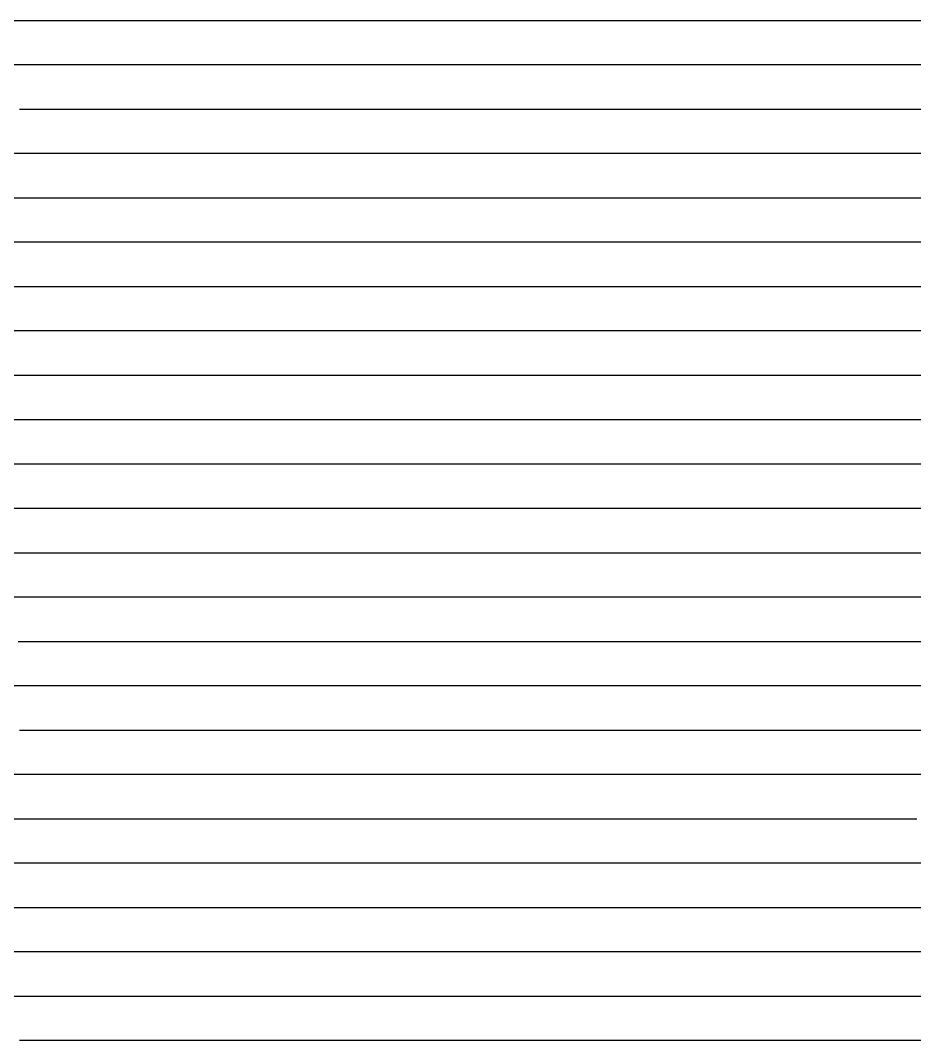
# Model space of a CAD drawing. Extents: x 20 to 170, y 60 to 234.
# Drawn here: x 132.5 to 151.25, y 125.14 to 146.54 of the extents above; entities that cross this region are included whole.
import ezdxf

# ---------------------------------------------------------------- set-up
doc = ezdxf.new("R2010")
doc.units = 0
doc.header["$LTSCALE"] = 0.000394
doc.layers.add('SPLINE', color=7, linetype='CONTINUOUS')

msp = doc.modelspace()

# ---------------------------------------------------------------- linework, layer by layer
at = {"layer": 'SPLINE', "color": 2}
for points in [[(131.605392, 146.538559, -20.407822), (132.543701, 146.538559, -21.00902), (132.564987, 146.538559, -20.94636), (133.177124, 146.538559, -18.911087), (133.274048, 146.538559, -18.419449), (133.349716, 146.538559, -18.071909), (133.498611, 146.538559, -17.533331), (133.798706, 146.538559, -16.615873), (134.098877, 146.538559, -15.748516), (134.399063, 146.538559, -15.313257), (134.74646, 146.538559, -15.056559), (135.096298, 146.538559, -14.956318), (135.793518, 146.538559, -14.971998), (136.665588, 146.538559, -15.075318), (136.8405, 146.538559, -15.119158), (137.495209, 146.538559, -15.354017), (137.887543, 146.538559, -15.397838), (138.237305, 146.538559, -15.635837), (138.584793, 146.538559, -16.158735), (138.93454, 146.538559, -16.712933), (139.118896, 146.538559, -17.035513), (139.393036, 146.538559, -17.567791), (139.46637, 146.538559, -17.718111), (140.239197, 146.538559, -19.581165), (140.3172, 146.538559, -19.781544), (140.853699, 146.538559, -20.677101), (140.952972, 146.538559, -20.786701), (141.376038, 146.538559, -21.093559), (141.7211, 146.538559, -21.3284), (142.129974, 146.538559, -21.463039), (142.401749, 146.538559, -21.585157), (143.12262, 146.538559, -21.619577), (143.470093, 146.538559, -21.682238), (143.644943, 146.538559, -21.769897), (144.167267, 146.538559, -22.192656), (144.713226, 146.538559, -22.646656), (145.259216, 146.538559, -23.357414), (145.280502, 146.538559, -23.366854), (145.564087, 146.538559, -23.204014), (145.913879, 146.538559, -23.019274), (146.261383, 146.538559, -22.931614), (146.960876, 146.538559, -22.959774), (147.308319, 146.538559, -23.119493), (148.355347, 146.538559, -23.795792), (148.530289, 146.538559, -23.989952), (148.70517, 146.538559, -24.28429), (149.052597, 146.538559, -24.954369), (149.752167, 146.538559, -26.197464), (150.208282, 146.538559, -26.967722), (150.231949, 146.538559, -26.995922), (150.68808, 146.538559, -26.776762), (151.146545, 146.538559, -26.685963), (151.843811, 146.538559, -26.795563)], [(151.843811, 145.607391, -26.335264), (151.146545, 145.607391, -26.263245), (150.645538, 145.607391, -26.369684), (150.144531, 145.607391, -26.604523), (150.12085, 145.607391, -26.595142), (149.752167, 145.607391, -25.975164), (149.052597, 145.607391, -24.710148), (148.70517, 145.607391, -24.09643), (148.530289, 145.607391, -23.817732), (148.355347, 145.607391, -23.632992), (148.093033, 145.607391, -23.454512), (147.376846, 145.607391, -22.793816), (147.237442, 145.607391, -22.696775), (146.960876, 145.607391, -22.584036), (146.261383, 145.607391, -22.562136), (145.826385, 145.607391, -22.649796), (145.564087, 145.607391, -22.634136), (144.975555, 145.607391, -22.828274), (144.167267, 145.607391, -22.070498), (143.819824, 145.607391, -21.757378), (143.644943, 145.607391, -21.607098), (143.470093, 145.607391, -21.51314), (143.295105, 145.607391, -21.456779), (142.451416, 145.607391, -21.1875), (142.129974, 145.607391, -21.11858), (141.484741, 145.607391, -21.13114), (141.463455, 145.607391, -21.121759), (140.676453, 145.607391, -20.567501), (140.199005, 145.607391, -20.063343), (139.981598, 145.607391, -19.499725), (139.319855, 145.607391, -17.793211), (138.584793, 145.607391, -16.384155), (138.237305, 145.607391, -15.757916), (138.062408, 145.607391, -15.582577), (137.887543, 145.607391, -15.454217), (137.53772, 145.607391, -15.278837), (137.190353, 145.607391, -15.147318), (135.793518, 145.607391, -14.912498), (135.443756, 145.607391, -14.899999), (134.921417, 145.607391, -14.915638), (134.399063, 145.607391, -14.978258), (134.049271, 145.607391, -15.040898), (133.699463, 145.607391, -15.206838), (133.536377, 145.607391, -15.360277), (133.373291, 145.607391, -15.570036), (133.210205, 145.607391, -15.858115), (133.044769, 145.607391, -16.340355), (132.51535, 145.607391, -19.117765), (132.21756, 145.607391, -20.714642)], [(132.479889, 144.676163, -15.989655), (132.652512, 144.676163, -15.757916), (133.002243, 144.676163, -15.454217), (133.699463, 144.676163, -14.950058), (134.049271, 144.676163, -14.821719), (134.224182, 144.676163, -14.796679), (135.096298, 144.676163, -14.724599), (135.793518, 144.676163, -14.743419), (136.490738, 144.676163, -14.890598), (136.8405, 144.676163, -15.025218), (137.015472, 144.676163, -15.119158), (137.190353, 144.676163, -15.250677), (137.53772, 144.676163, -15.651476), (138.258575, 144.676163, -16.882053), (138.584793, 144.676163, -17.486351), (139.182678, 144.676163, -18.482107), (139.298584, 144.676163, -18.710648), (139.435577, 144.676163, -19.030067), (140.02417, 144.676163, -20.323301), (140.04541, 144.676163, -20.342041), (140.338486, 144.676163, -20.439121), (140.629196, 144.676163, -20.554981), (140.919861, 144.676163, -20.739721), (141.210571, 144.676163, -20.965179), (141.231827, 144.676163, -20.965179), (141.376038, 144.676163, -20.911942), (142.075592, 144.676163, -20.852442), (142.423035, 144.676163, -20.911942), (143.295105, 144.676163, -21.196859), (143.470093, 144.676163, -21.26264), (143.819824, 144.676163, -21.52566), (144.304352, 144.676163, -22.136238), (144.647095, 144.676163, -22.439976), (145.117432, 144.676163, -22.120598), (145.564087, 144.676163, -22.042297), (146.261383, 144.676163, -22.148798), (146.960876, 144.676163, -22.320995), (147.133438, 144.676163, -22.374256), (147.308319, 144.676163, -22.458755), (147.483185, 144.676163, -22.599676), (148.005554, 144.676163, -23.191494), (148.180435, 144.676163, -23.373074), (148.355347, 144.676163, -23.535912), (148.530289, 144.676163, -23.720692), (148.70517, 144.676163, -24.005592), (149.206238, 144.676163, -24.888628), (149.402374, 144.676163, -25.270628), (149.752167, 144.676163, -25.903166), (149.924744, 144.676163, -26.191204), (150.536835, 144.676163, -25.962645), (151.146545, 144.676163, -25.818626), (152.193665, 144.676163, -25.890606)], [(151.843811, 143.747345, -25.436586), (151.146545, 143.747345, -25.405266), (150.515549, 143.747345, -25.574387), (149.882187, 143.747345, -26.031525), (149.860901, 143.747345, -26.022144), (149.532364, 143.747345, -25.624466), (149.272324, 143.747345, -25.089048), (148.70517, 143.747345, -23.977392), (148.530289, 143.747345, -23.683092), (148.355347, 143.747345, -23.476452), (147.658051, 143.747345, -22.640396), (147.308319, 143.747345, -22.305336), (147.024704, 143.747345, -22.205135), (146.261383, 143.747345, -21.835678), (145.564087, 143.747345, -21.694757), (145.018127, 143.747345, -21.816837), (144.883392, 143.747345, -21.888918), (144.474518, 143.747345, -22.155058), (143.819824, 143.747345, -21.28772), (143.470093, 143.747345, -21.0278), (143.295105, 143.747345, -20.965179), (142.380463, 143.747345, -20.702162), (142.075592, 143.747345, -20.639542), (141.376038, 143.747345, -20.689602), (140.941132, 143.747345, -20.777302), (140.700104, 143.747345, -20.730362), (140.421173, 143.747345, -20.576921), (140.156509, 143.747345, -20.448542), (139.894104, 143.747345, -20.342041), (139.872849, 143.747345, -20.323301), (139.388336, 143.747345, -19.715803), (139.227646, 143.747345, -19.487246), (138.442932, 143.747345, -18.018669), (138.279861, 143.747345, -17.740011), (137.53772, 143.747345, -16.681633), (137.190353, 143.747345, -16.127455), (136.490738, 143.747345, -15.169238), (136.143234, 143.747345, -14.856139), (135.793518, 143.747345, -14.724599), (134.399063, 143.747345, -14.730879), (134.049271, 143.747345, -14.759059), (133.352036, 143.747345, -14.840459), (133.002243, 143.747345, -14.928118), (132.827393, 143.747345, -15.012678), (132.652512, 143.747345, -15.156758), (132.305008, 143.747345, -15.629557)], [(132.305008, 142.816132, -15.106618), (132.827393, 142.816132, -14.893698), (133.002243, 142.816132, -14.846739), (133.352036, 142.816132, -14.799759), (133.699463, 142.816132, -14.774739), (134.399063, 142.816132, -14.752799), (135.096298, 142.816132, -14.812299), (135.968384, 142.816132, -15.197457), (136.143234, 142.816132, -15.303877), (136.318176, 142.816132, -15.463617), (136.403259, 142.816132, -15.570036), (136.490738, 142.816132, -15.704737), (137.190353, 142.816132, -16.972853), (138.237305, 142.816132, -18.638647), (138.584793, 142.816132, -19.227325), (139.085846, 142.816132, -19.975683), (139.688492, 142.816132, -20.313864), (140.199005, 142.816132, -20.514261), (140.510971, 142.816132, -20.389042), (140.799377, 142.816132, -20.326422), (141.376038, 142.816132, -20.254383), (141.725769, 142.816132, -20.223083), (142.075592, 142.816132, -20.241863), (142.423035, 142.816132, -20.307644), (143.382599, 142.816132, -20.733461), (143.470093, 142.816132, -20.767881), (143.819824, 142.816132, -21.0341), (144.363464, 142.816132, -21.722958), (144.387054, 142.816132, -21.726078), (144.975555, 142.816132, -21.422319), (145.564087, 142.816132, -21.33466), (146.261383, 142.816132, -21.456779), (146.436249, 142.816132, -21.572638), (147.090912, 142.816132, -22.104918), (147.374557, 142.816132, -22.249016), (147.658051, 142.816132, -22.546455), (148.355347, 142.816132, -23.441992), (148.70517, 142.816132, -23.961792), (149.468506, 142.816132, -25.549286), (149.752167, 142.816132, -25.755966), (149.773438, 142.816132, -25.755966), (150.461243, 142.816132, -25.229908), (150.631348, 142.816132, -25.135948), (150.803909, 142.816132, -25.079628), (151.146545, 142.816132, -25.032648), (152.543411, 142.816132, -25.070229)], [(151.843811, 141.884872, -24.56613), (151.146545, 141.884872, -24.647511), (150.799225, 141.884872, -24.713268), (150.449341, 141.884872, -24.888628), (149.773438, 141.884872, -25.270628), (149.426025, 141.884872, -25.355146), (149.381104, 141.884872, -25.348927), (149.359848, 141.884872, -25.326986), (148.856354, 141.884872, -24.29055), (148.605881, 141.884872, -23.786432), (148.005554, 141.884872, -22.984854), (147.658051, 141.884872, -22.458755), (146.611115, 141.884872, -21.44738), (146.261383, 141.884872, -21.18438), (145.564087, 141.884872, -21.0779), (145.018127, 141.884872, -21.09672), (144.866852, 141.884872, -21.07164), (144.517059, 141.884872, -21.07164), (144.124756, 141.884872, -21.181219), (143.786804, 141.884872, -20.849321), (143.448807, 141.884872, -20.630161), (143.299896, 141.884872, -20.564362), (142.597916, 141.884872, -20.113483), (142.423035, 141.884872, -20.041464), (142.075592, 141.884872, -19.978844), (141.376038, 141.884872, -19.922443), (140.678833, 141.884872, -19.903704), (140.32901, 141.884872, -20.003883), (139.622345, 141.884872, -20.320124), (139.49942, 141.884872, -20.326422), (138.93454, 141.884872, -20.179243), (138.913239, 141.884872, -20.160463), (138.237305, 141.884872, -19.280565), (137.53772, 141.884872, -18.313049), (137.190353, 141.884872, -17.808891), (136.601807, 141.884872, -16.997913), (136.40802, 141.884872, -16.644093), (136.259125, 141.884872, -16.402975), (135.618622, 141.884872, -15.523056), (135.443756, 141.884872, -15.347757), (135.096298, 141.884872, -15.131679), (134.921417, 141.884872, -15.065918), (134.399063, 141.884872, -14.934399), (133.699463, 141.884872, -14.821719), (133.002243, 141.884872, -14.859279), (132.50116, 141.884872, -15.056559), (132.305008, 141.884872, -15.065918)], [(132.305008, 140.953674, -15.056559), (133.002243, 140.953674, -15.059658), (133.264587, 140.953674, -15.065918), (133.699463, 140.953674, -15.059658), (133.874329, 140.953674, -15.081598), (134.049271, 140.953674, -15.119158), (134.399063, 140.953674, -15.263177), (134.74646, 140.953674, -15.560657), (135.096298, 140.953674, -15.917615), (135.793518, 140.953674, -16.806873), (137.407776, 140.953674, -18.958067), (137.996246, 140.953674, -19.581165), (138.291687, 140.953674, -19.825403), (138.802216, 140.953674, -20.179243), (138.93454, 140.953674, -20.207443), (139.468658, 140.953674, -19.856724), (139.723938, 140.953674, -19.765903), (140.32901, 140.953674, -19.590546), (140.678833, 140.953674, -19.521666), (141.028595, 140.953674, -19.512285), (141.376038, 140.953674, -19.556086), (142.423035, 140.953674, -19.809763), (142.772888, 140.953674, -19.994503), (143.328278, 140.953674, -20.426601), (143.907349, 140.953674, -20.811762), (144.167267, 140.953674, -20.667742), (144.517059, 140.953674, -20.573801), (144.866852, 140.953674, -20.573801), (145.214264, 140.953674, -20.673962), (145.389145, 140.953674, -20.749102), (146.043854, 140.953674, -20.98708), (146.261383, 140.953674, -21.03722), (146.611115, 140.953674, -21.278299), (146.960876, 140.953674, -21.619577), (147.658051, 140.953674, -22.346056), (148.355347, 140.953674, -23.470192), (148.759506, 140.953674, -24.13085), (149.161301, 140.953674, -24.913649), (149.184952, 140.953674, -24.919949), (149.794678, 140.953674, -24.794668), (150.449341, 140.953674, -24.36569), (150.624252, 140.953674, -24.265471), (150.799225, 140.953674, -24.20915), (151.146545, 140.953674, -24.15591), (151.843811, 140.953674, -24.12775)], [(151.843811, 140.024841, -23.673712), (151.146545, 140.024841, -23.767632), (150.799225, 140.024841, -23.823992), (150.449341, 140.024841, -23.977392), (149.860901, 140.024841, -24.29055), (148.965164, 140.024841, -24.44087), (148.594131, 140.024841, -23.902292), (148.355347, 140.024841, -23.454512), (148.180435, 140.024841, -23.144514), (147.658051, 140.024841, -22.270876), (146.960876, 140.024841, -21.522539), (146.611115, 140.024841, -21.121759), (146.261383, 140.024841, -20.868101), (146.240097, 140.024841, -20.861841), (145.564087, 140.024841, -20.370241), (145.214264, 140.024841, -20.157284), (144.866852, 140.024841, -20.088444), (144.167267, 140.024841, -20.157284), (143.874161, 140.024841, -20.304483), (143.578766, 140.024841, -20.482962), (143.557495, 140.024841, -20.473581), (143.361328, 140.024841, -20.323301), (142.772888, 140.024841, -19.772163), (142.423035, 140.024841, -19.584286), (141.376038, 140.024841, -19.252405), (139.981598, 140.024841, -19.246145), (139.631744, 140.024841, -19.286825), (139.282013, 140.024841, -19.446526), (138.584793, 140.024841, -19.900583), (138.126251, 140.024841, -20.160463), (137.948975, 140.024841, -20.119743), (137.190353, 140.024841, -19.390165), (135.793518, 140.024841, -17.736851), (135.096298, 140.024841, -16.875772), (134.399063, 140.024841, -16.092955), (134.224182, 140.024841, -15.923895), (133.699463, 140.024841, -15.535596), (133.352036, 140.024841, -15.325797), (133.002243, 140.024841, -15.235017), (131.605392, 140.024841, -15.090979)], [(132.305008, 139.093628, -15.375957), (132.652512, 139.093628, -15.551256), (133.002243, 139.093628, -15.764196), (133.63562, 139.093628, -16.205715), (134.28801, 139.093628, -16.791233), (134.420319, 139.093628, -16.929033), (135.793518, 139.093628, -18.623007), (136.476562, 139.093628, -19.424625), (137.081558, 139.093628, -19.966324), (137.473923, 139.093628, -20.075903), (137.611008, 139.093628, -20.010183), (138.445328, 139.093628, -19.537325), (139.456879, 139.093628, -19.042587), (139.631744, 139.093628, -18.986227), (139.981598, 139.093628, -18.958067), (140.678833, 139.093628, -18.995647), (141.203445, 139.093628, -19.036327), (141.376038, 139.093628, -19.061407), (142.772888, 139.093628, -19.656305), (143.295105, 139.093628, -20.107224), (143.318787, 139.093628, -20.107224), (144.167267, 139.093628, -19.859863), (144.866852, 139.093628, -19.831663), (145.214264, 139.093628, -19.891184), (145.389145, 139.093628, -19.966324), (145.564087, 139.093628, -20.079063), (146.436249, 139.093628, -20.717821), (146.611115, 139.093628, -20.883741), (146.786011, 139.093628, -21.121759), (147.178329, 139.093628, -21.682238), (147.59198, 139.093628, -22.158157), (148.267883, 139.093628, -23.385633), (148.55867, 139.093628, -23.974272), (148.674408, 139.093628, -24.08699), (149.213318, 139.093628, -23.939852), (149.83963, 139.093628, -23.911652), (150.536835, 139.093628, -23.517132), (150.624252, 139.093628, -23.473312), (150.799225, 139.093628, -23.413794), (151.67131, 139.093628, -23.263514)], [(152.193665, 138.162445, -22.850214), (151.146545, 138.162445, -22.947254), (150.799225, 138.162445, -23.013014), (150.449341, 138.162445, -23.185194), (149.83963, 138.162445, -23.535912), (149.097488, 138.162445, -23.601692), (148.769012, 138.162445, -23.695652), (148.688568, 138.162445, -23.736332), (148.442764, 138.162445, -23.874092), (148.421555, 138.162445, -23.870972), (147.658051, 138.162445, -22.314735), (147.308319, 138.162445, -21.694757), (147.112152, 138.162445, -21.39728), (146.611115, 138.162445, -20.692781), (146.261383, 138.162445, -20.407822), (145.564087, 138.162445, -19.938124), (145.230865, 138.162445, -19.784723), (144.566681, 138.162445, -19.650085), (144.233398, 138.162445, -19.596846), (144.167267, 138.162445, -19.581165), (143.569382, 138.162445, -19.534225), (143.269135, 138.162445, -19.606205), (143.117935, 138.162445, -19.659466), (142.969055, 138.162445, -19.734564), (142.947754, 138.162445, -19.731483), (142.772888, 138.162445, -19.646925), (142.075592, 138.162445, -19.277426), (141.376038, 138.162445, -19.020687), (141.203445, 138.162445, -19.008167), (140.503967, 138.162445, -18.842167), (140.32901, 138.162445, -18.817127), (139.981598, 138.162445, -18.807747), (139.806671, 138.162445, -18.810867), (139.631744, 138.162445, -18.829687), (138.93454, 138.162445, -18.945547), (138.584793, 138.162445, -19.017548), (137.190353, 138.162445, -19.941263), (136.894897, 138.162445, -20.050863), (136.797974, 138.162445, -20.053984), (136.192902, 138.162445, -19.756523), (136.081863, 138.162445, -19.671946), (135.509888, 138.162445, -19.280565), (134.399063, 138.162445, -17.95295), (133.699463, 138.162445, -17.063633), (133.002243, 138.162445, -16.459335), (132.305008, 138.162445, -15.955235)], [(132.368851, 137.233582, -16.763073), (132.652512, 137.233582, -16.994793), (133.002243, 137.233582, -17.364271), (134.399063, 137.233582, -19.026947), (134.571594, 137.233582, -19.227325), (135.793518, 137.233582, -19.991364), (135.902206, 137.233582, -20.050863), (136.065292, 137.233582, -20.050863), (136.67511, 137.233582, -19.925604), (137.362823, 137.233582, -19.484085), (137.53772, 137.233582, -19.355705), (137.887543, 137.233582, -19.177225), (138.409912, 137.233582, -18.961187), (138.584793, 137.233582, -18.911087), (138.93454, 137.233582, -18.882927), (139.218155, 137.233582, -18.879747), (139.981598, 137.233582, -18.801487), (140.678833, 137.233582, -18.861008), (141.376038, 137.233582, -19.030067), (142.248138, 137.233582, -19.465305), (142.27179, 137.233582, -19.468426), (142.444305, 137.233582, -19.455925), (142.772888, 137.233582, -19.336966), (143.470093, 137.233582, -19.117765), (144.167267, 137.233582, -19.136545), (145.150497, 137.233582, -19.734564), (145.564087, 137.233582, -19.900583), (146.086411, 137.233582, -20.241863), (146.261383, 137.233582, -20.373362), (146.611115, 137.233582, -20.673962), (146.960876, 137.233582, -21.24074), (148.225357, 137.233582, -23.611092), (148.246643, 137.233582, -23.632992), (148.70517, 137.233582, -23.313614), (149.052597, 137.233582, -23.204014), (149.794678, 137.233582, -23.197754), (150.470642, 137.233582, -22.649796), (150.808594, 137.233582, -22.483856), (150.97879, 137.233582, -22.446276), (151.67131, 137.233582, -22.330376)], [(152.543411, 136.302399, -21.979677), (151.146545, 136.302399, -21.935858), (150.799225, 136.302399, -21.995358), (150.449341, 136.302399, -22.173838), (149.686035, 136.302399, -22.847054), (149.664749, 136.302399, -22.853313), (149.01001, 136.302399, -22.912794), (148.846985, 136.302399, -22.950354), (148.681503, 136.302399, -23.016134), (148.518387, 136.302399, -23.116354), (148.071762, 136.302399, -23.448252), (148.050476, 136.302399, -23.451372), (147.573013, 136.302399, -22.602816), (146.786011, 136.302399, -21.121759), (146.611115, 136.302399, -20.858702), (146.481033, 136.302399, -20.699041), (146.261383, 136.302399, -20.457941), (146.022583, 136.302399, -20.238724), (145.564087, 136.302399, -19.866123), (145.237946, 136.302399, -19.637526), (144.69194, 136.302399, -19.152185), (144.517059, 136.302399, -19.014387), (144.342194, 136.302399, -18.926727), (144.167267, 136.302399, -18.876667), (143.602417, 136.302399, -18.845327), (143.318787, 136.302399, -18.879747), (143.035187, 136.302399, -18.936108), (142.772888, 136.302399, -18.926727), (142.30246, 136.302399, -19.048887), (142.054398, 136.302399, -19.221106), (141.813309, 136.302399, -19.355705), (141.595871, 136.302399, -19.305645), (141.376038, 136.302399, -19.246145), (140.678833, 136.302399, -18.992527), (139.981598, 136.302399, -18.873487), (139.282013, 136.302399, -18.842167), (138.237305, 136.302399, -18.842167), (137.887543, 136.302399, -18.851627), (137.53772, 136.302399, -18.945547), (137.190353, 136.302399, -19.145926), (136.53566, 136.302399, -19.552965), (135.793518, 136.302399, -19.884903), (135.150635, 136.302399, -20.094664), (135.03006, 136.302399, -20.094664), (134.399063, 136.302399, -19.740864), (133.645111, 136.302399, -19.261786), (133.373291, 136.302399, -18.964327), (133.002243, 136.302399, -18.594828), (132.305008, 136.302399, -17.793211)], [(131.605392, 135.37117, -18.297369), (132.697296, 135.37117, -19.371386), (134.202911, 135.37117, -20.241863), (134.224182, 135.37117, -20.245024), (134.963989, 135.37117, -19.944384), (135.531097, 135.37117, -19.668865), (135.793518, 135.37117, -19.465305), (136.490738, 135.37117, -18.936108), (136.8405, 135.37117, -18.798388), (137.190353, 135.37117, -18.760807), (137.887543, 135.37117, -18.701267), (138.237305, 135.37117, -18.691887), (138.584793, 135.37117, -18.707527), (139.282013, 135.37117, -18.782707), (139.631744, 135.37117, -18.873487), (139.981598, 135.37117, -18.986227), (141.137329, 135.37117, -19.340065), (141.158615, 135.37117, -19.340065), (141.376038, 135.37117, -19.152185), (141.90065, 135.37117, -18.682487), (142.075592, 135.37117, -18.538467), (142.423035, 135.37117, -18.378769), (142.772888, 135.37117, -18.341169), (143.470093, 135.37117, -18.463327), (144.190842, 135.37117, -18.814007), (144.533661, 135.37117, -18.907948), (144.876312, 135.37117, -19.199165), (145.564087, 135.37117, -19.825403), (146.261383, 135.37117, -20.645802), (146.611115, 135.37117, -21.14992), (146.960876, 135.37117, -21.794958), (147.509216, 135.37117, -22.894033), (147.962982, 135.37117, -23.200874), (147.984268, 135.37117, -23.197754), (148.518387, 135.37117, -22.868954), (149.227509, 135.37117, -22.483856), (149.752167, 135.37117, -22.186357), (150.449341, 135.37117, -21.675938), (150.799225, 135.37117, -21.503759), (151.146545, 135.37117, -21.441099), (152.193665, 135.37117, -21.641518)], [(151.496399, 134.442291, -20.98708), (151.146545, 134.442291, -20.96204), (150.799225, 134.442291, -21.01528), (150.449341, 134.442291, -21.181219), (149.752167, 134.442291, -21.607098), (148.70517, 134.442291, -22.173838), (148.530289, 134.442291, -22.292816), (147.937042, 134.442291, -22.746836), (147.265808, 134.442291, -22.749996), (146.960876, 134.442291, -22.176958), (146.261383, 134.442291, -20.94636), (145.564087, 134.442291, -19.856724), (145.521515, 134.442291, -19.800364), (145.214264, 134.442291, -19.446526), (144.69194, 134.442291, -18.948668), (144.517059, 134.442291, -18.817127), (144.167267, 134.442291, -18.632427), (143.644943, 134.442291, -18.29423), (143.470093, 134.442291, -18.190889), (142.772888, 134.442291, -18.087589), (142.423035, 134.442291, -18.112629), (142.075592, 134.442291, -18.244129), (141.376038, 134.442291, -18.588587), (141.146729, 134.442291, -18.723207), (141.061646, 134.442291, -18.795227), (140.461411, 134.442291, -19.355705), (140.440125, 134.442291, -19.368265), (139.981598, 134.442291, -19.243006), (139.282013, 134.442291, -18.976868), (138.759644, 134.442291, -18.741987), (138.584793, 134.442291, -18.691887), (137.190353, 134.442291, -18.576067), (135.793518, 134.442291, -18.792088), (135.443756, 134.442291, -18.992527), (134.571594, 134.442291, -19.769043), (133.352036, 134.442291, -20.389042), (133.32843, 134.442291, -20.389042), (133.002243, 134.442291, -20.204264), (131.737793, 134.442291, -19.518545)], [(132.456268, 133.511124, -20.523682), (132.839172, 133.511124, -20.332682), (133.699463, 133.511124, -19.753384), (134.399063, 133.511124, -19.130245), (134.74646, 133.511124, -18.879747), (134.921417, 133.511124, -18.807747), (135.793518, 133.511124, -18.488367), (136.490738, 133.511124, -18.428909), (136.8405, 133.511124, -18.491528), (137.036774, 133.511124, -18.572927), (137.190353, 133.511124, -18.576067), (137.887543, 133.511124, -18.654327), (139.688492, 133.511124, -19.383905), (139.761795, 133.511124, -19.402685), (139.7854, 133.511124, -19.399586), (139.981598, 133.511124, -19.246145), (140.156509, 133.511124, -19.102125), (141.028595, 133.511124, -18.28797), (141.376038, 133.511124, -18.071909), (142.772888, 133.511124, -17.934109), (143.12262, 133.511124, -17.943489), (143.470093, 133.511124, -18.018669), (143.819824, 133.511124, -18.259769), (144.124756, 133.511124, -18.547867), (144.788849, 133.511124, -19.045727), (145.434097, 133.511124, -19.878643), (145.564087, 133.511124, -20.063343), (145.661026, 133.511124, -20.210524), (146.611115, 133.511124, -21.885757), (146.741119, 133.511124, -22.129997), (146.904129, 133.511124, -22.389915), (146.932495, 133.511124, -22.399296), (146.960876, 133.511124, -22.389915), (147.428894, 133.511124, -22.308475), (147.89679, 133.511124, -22.324116), (147.920456, 133.511124, -22.311636), (148.355347, 133.511124, -21.942118), (149.752167, 133.511124, -21.121759), (150.449341, 133.511124, -20.724081), (150.799225, 133.511124, -20.576921), (151.146545, 133.511124, -20.533062), (151.843811, 133.511124, -20.661442)], [(151.843811, 132.579895, -20.357721), (151.146545, 132.579895, -20.241863), (150.449341, 132.579895, -20.382742), (149.752167, 132.579895, -20.642641), (149.577255, 132.579895, -20.730362), (148.355347, 132.579895, -21.43174), (147.788132, 132.579895, -21.776157), (146.960876, 132.579895, -22.051758), (146.481033, 132.579895, -22.277136), (146.45752, 132.579895, -22.242716), (145.814636, 132.579895, -20.861841), (145.717712, 132.579895, -20.680222), (144.866852, 132.579895, -19.321285), (144.670685, 132.579895, -19.051968), (144.517059, 132.579895, -18.867268), (144.299637, 132.579895, -18.641808), (143.819824, 132.579895, -18.190889), (143.470093, 132.579895, -17.959209), (143.143906, 132.579895, -17.927889), (142.772888, 132.579895, -17.808891), (142.075592, 132.579895, -17.633551), (141.376038, 132.579895, -17.689911), (141.028595, 132.579895, -17.859009), (140.32901, 132.579895, -18.259769), (140.156509, 132.579895, -18.391329), (140.068985, 132.579895, -18.469587), (139.19455, 132.579895, -19.352625), (139.06456, 132.579895, -19.446526), (138.584793, 132.579895, -19.255526), (137.190353, 132.579895, -18.607388), (136.8405, 132.579895, -18.460207), (136.490738, 132.579895, -18.422609), (135.947098, 132.579895, -18.428909), (135.793518, 132.579895, -18.381929), (135.096298, 132.579895, -18.36311), (134.74646, 132.579895, -18.463327), (134.224182, 132.579895, -18.716948), (133.874329, 132.579895, -18.876667), (133.699463, 132.579895, -18.967447), (131.846497, 132.579895, -20.482962)], [(132.479889, 131.648697, -19.058268), (132.652512, 131.648697, -18.914248), (133.002243, 131.648697, -18.763927), (133.068451, 131.648697, -18.741987), (133.699463, 131.648697, -18.406969), (134.049271, 131.648697, -18.269169), (134.399063, 131.648697, -18.237869), (135.096298, 131.648697, -18.347469), (135.793518, 131.648697, -18.359989), (136.490738, 131.648697, -18.654327), (136.927948, 131.648697, -18.861008), (138.301117, 131.648697, -19.424625), (138.322403, 131.648697, -19.424625), (138.93454, 131.648697, -18.829687), (139.19693, 131.648697, -18.532207), (139.282013, 131.648697, -18.432009), (139.456879, 131.648697, -18.275429), (139.981598, 131.648697, -17.830791), (140.32901, 131.648697, -17.624151), (140.678833, 131.648697, -17.552151), (141.028595, 131.648697, -17.536491), (141.376038, 131.648697, -17.511391), (142.075592, 131.648697, -17.483271), (142.423035, 131.648697, -17.530231), (142.772888, 131.648697, -17.639811), (143.470093, 131.648697, -17.977989), (143.644943, 131.648697, -18.118889), (143.819824, 131.648697, -18.28797), (144.670685, 131.648697, -19.396425), (144.81723, 131.648697, -19.606205), (144.866852, 131.648697, -19.687605), (145.564087, 131.648697, -21.10294), (145.868958, 131.648697, -21.688498), (146.173859, 131.648697, -22.158157), (146.554382, 131.648697, -22.064238), (146.911224, 131.648697, -21.985958), (147.570694, 131.648697, -21.37538), (147.658051, 131.648697, -21.30336), (148.355347, 131.648697, -20.965179), (148.70517, 131.648697, -20.808641), (149.052597, 131.648697, -20.595661), (149.752167, 131.648697, -20.191763), (150.449341, 131.648697, -20.110363), (151.713852, 131.648697, -20.223083)], [(151.67131, 130.719849, -20.141644), (151.146545, 130.719849, -19.909964), (150.449341, 130.719849, -19.753384), (149.752167, 130.719849, -19.816004), (148.70517, 130.719849, -20.320124), (147.658051, 130.719849, -20.95266), (147.483185, 130.719849, -21.08416), (146.767105, 130.719849, -21.694757), (145.930405, 130.719849, -21.910778), (145.585373, 130.719849, -21.835678), (145.564087, 130.719849, -21.816837), (144.866852, 130.719849, -20.370241), (144.167267, 130.719849, -19.199165), (143.819824, 130.719849, -18.638647), (143.656738, 130.719849, -18.453949), (143.491379, 130.719849, -18.297369), (142.772888, 130.719849, -17.683611), (142.423035, 130.719849, -17.511391), (142.075592, 130.719849, -17.473871), (141.768341, 130.719849, -17.473871), (141.562683, 130.719849, -17.411251), (141.376038, 130.719849, -17.361111), (141.203445, 130.719849, -17.332951), (139.981598, 130.719849, -17.292271), (139.631744, 130.719849, -17.320431), (139.282013, 130.719849, -17.473871), (138.93454, 130.719849, -17.818291), (138.584793, 130.719849, -18.228489), (137.473923, 130.719849, -19.440266), (137.450348, 130.719849, -19.434006), (136.055908, 130.719849, -18.814007), (135.096298, 130.719849, -18.313049), (134.74646, 130.719849, -18.234749), (133.352036, 130.719849, -18.234749), (133.002243, 130.719849, -18.29423), (132.305008, 130.719849, -18.463327)], [(132.305008, 129.788635, -18.244129), (133.002243, 129.788635, -18.234749), (133.699463, 129.788635, -18.234749), (134.049271, 129.788635, -18.269169), (134.399063, 129.788635, -18.410089), (135.793518, 129.788635, -19.070747), (136.469452, 129.788635, -19.434006), (136.490738, 129.788635, -19.424625), (137.124115, 129.788635, -18.958067), (137.362823, 129.788635, -18.597967), (137.53772, 129.788635, -18.381929), (137.887543, 129.788635, -17.971689), (138.062408, 129.788635, -17.774431), (138.237305, 129.788635, -17.639811), (138.584793, 129.788635, -17.498911), (138.717102, 129.788635, -17.470711), (139.031464, 129.788635, -17.386171), (139.348236, 129.788635, -17.329811), (139.981598, 129.788635, -17.285931), (141.376038, 129.788635, -17.329811), (141.550903, 129.788635, -17.351711), (142.248138, 129.788635, -17.574051), (142.423035, 129.788635, -17.646091), (142.597916, 129.788635, -17.736851), (142.772888, 129.788635, -17.865269), (143.12262, 129.788635, -18.322409), (143.470093, 129.788635, -18.829687), (144.167267, 129.788635, -19.935003), (144.847961, 129.788635, -21.11858), (145.346588, 129.788635, -21.785538), (145.367859, 129.788635, -21.801258), (145.890244, 129.788635, -21.757378), (146.424377, 129.788635, -21.23448), (146.960876, 129.788635, -20.865002), (147.658051, 129.788635, -20.526821), (148.70517, 129.788635, -19.866123), (149.052597, 129.788635, -19.756523), (149.752167, 129.788635, -19.725183), (150.449341, 129.788635, -19.715803), (150.799225, 129.788635, -19.731483), (151.146545, 129.788635, -19.884903), (151.300262, 129.788635, -20.028923)], [(151.496399, 128.857422, -18.122009), (151.146545, 128.857422, -18.438269), (150.952805, 128.857422, -18.823427), (150.666824, 128.857422, -19.681385), (150.645538, 128.857422, -19.697025), (149.752167, 128.857422, -19.581165), (149.052597, 128.857422, -19.571785), (148.88002, 128.857422, -19.603106), (148.70517, 128.857422, -19.653185), (148.005554, 128.857422, -19.878643), (147.833008, 128.857422, -19.950644), (146.960876, 128.857422, -20.410961), (145.564087, 128.857422, -21.17182), (145.112701, 128.857422, -21.5413), (145.086655, 128.857422, -21.556959), (144.713226, 128.857422, -21.616478), (144.65889, 128.857422, -21.600838), (144.167267, 128.857422, -20.780441), (143.12262, 128.857422, -18.961187), (142.924072, 128.857422, -18.648067), (142.772888, 128.857422, -18.457067), (141.90065, 128.857422, -17.639811), (141.725769, 128.857422, -17.505171), (141.376038, 128.857422, -17.370491), (139.981598, 128.857422, -17.292271), (139.282013, 128.857422, -17.282831), (138.584793, 128.857422, -17.166973), (137.887543, 128.857422, -17.151333), (137.53772, 128.857422, -17.248411), (137.190353, 128.857422, -17.495731), (137.015472, 128.857422, -17.699291), (136.490738, 128.857422, -18.488367), (136.185806, 128.857422, -18.857847), (135.642227, 128.857422, -19.302465), (135.488602, 128.857422, -19.455925), (135.467316, 128.857422, -19.452826), (133.352036, 128.857422, -18.353729), (133.002243, 128.857422, -18.244129), (132.305008, 128.857422, -18.234749)], [(132.305008, 127.928581, -18.453949), (133.002243, 127.928581, -18.776447), (134.375427, 127.928581, -19.521666), (134.399063, 127.928581, -19.518545), (135.096298, 127.928581, -18.767067), (135.793518, 127.928581, -18.034349), (136.143234, 127.928581, -17.620991), (136.490738, 127.928581, -17.314131), (136.8405, 127.928581, -17.166973), (137.887543, 127.928581, -16.997913), (138.237305, 127.928581, -16.985373), (138.409912, 127.928581, -16.994793), (138.584793, 127.928581, -17.013573), (139.456879, 127.928581, -17.185793), (139.981598, 127.928581, -17.220211), (140.678833, 127.928581, -17.364271), (141.028595, 127.928581, -17.564651), (141.659668, 127.928581, -17.974869), (141.867615, 127.928581, -18.150209), (142.075592, 127.928581, -18.36311), (142.772888, 127.928581, -19.346325), (143.838715, 127.928581, -21.11858), (143.928619, 127.928581, -21.20002), (144.167267, 127.928581, -21.121759), (144.52179, 127.928581, -21.087299), (144.975555, 127.928581, -20.977699), (145.564087, 127.928581, -20.639542), (146.960876, 127.928581, -20.038303), (147.833008, 127.928581, -19.646925), (148.005554, 127.928581, -19.590546), (148.355347, 127.928581, -19.562426), (149.752167, 127.928581, -19.565525), (150.035782, 127.928581, -19.621885), (150.319397, 127.928581, -19.819143), (150.340683, 127.928581, -19.794104), (150.742477, 127.928581, -18.663727), (150.945709, 127.928581, -18.21909), (151.146545, 127.928581, -17.965429), (151.496399, 127.928581, -17.705551)], [(151.67131, 126.99736, -17.511391), (150.799225, 126.99736, -17.689911), (150.449341, 126.99736, -17.852749), (150.099609, 126.99736, -18.184629), (149.924744, 126.99736, -18.469587), (149.83963, 126.99736, -18.682487), (149.555969, 126.99736, -19.480986), (149.532364, 126.99736, -19.515406), (148.943863, 126.99736, -19.412066), (148.650772, 126.99736, -19.380745), (148.355347, 126.99736, -19.368265), (147.658051, 126.99736, -19.487246), (145.564087, 126.99736, -20.119743), (144.921265, 126.99736, -20.348322), (144.278351, 126.99736, -20.761662), (143.912018, 126.99736, -20.739721), (143.656738, 126.99736, -20.739721), (143.143906, 126.99736, -20.827421), (143.12262, 126.99736, -20.824282), (143.035187, 126.99736, -20.711521), (142.907562, 126.99736, -20.504902), (142.817749, 126.99736, -20.370241), (141.90065, 126.99736, -19.086445), (141.813309, 126.99736, -18.970587), (141.203445, 126.99736, -18.322409), (141.028595, 126.99736, -18.156469), (140.678833, 126.99736, -17.918489), (139.981598, 126.99736, -17.379911), (139.631744, 126.99736, -17.210831), (138.584793, 126.99736, -16.994793), (137.190353, 126.99736, -16.982273), (135.793518, 126.99736, -17.201433), (135.443756, 126.99736, -17.398691), (135.096298, 126.99736, -17.730591), (134.725189, 126.99736, -18.090689), (134.399063, 126.99736, -18.322409), (133.285858, 126.99736, -19.646925), (133.264587, 126.99736, -19.650085), (133.002243, 126.99736, -19.506025), (131.605392, 126.99736, -18.848467)], [(131.976532, 126.0662, -19.869244), (133.002243, 126.0662, -18.632427), (133.352036, 126.0662, -18.184629), (133.699463, 126.0662, -17.915369), (133.874329, 126.0662, -17.83709), (134.399063, 126.0662, -17.502031), (134.74646, 126.0662, -17.285931), (135.096298, 126.0662, -17.179533), (135.793518, 126.0662, -17.116873), (136.143234, 126.0662, -17.060553), (136.490738, 126.0662, -17.016693), (136.8405, 126.0662, -16.991632), (137.190353, 126.0662, -16.982273), (137.887543, 126.0662, -17.047993), (138.584793, 126.0662, -17.217091), (138.93454, 126.0662, -17.320431), (139.282013, 126.0662, -17.552151), (139.981598, 126.0662, -18.090689), (140.636292, 126.0662, -18.475847), (140.678833, 126.0662, -18.504007), (140.853699, 126.0662, -18.632427), (141.028595, 126.0662, -18.810867), (141.203445, 126.0662, -19.020687), (141.376038, 126.0662, -19.255526), (142.359192, 126.0662, -20.642641), (142.380463, 126.0662, -20.658281), (142.772888, 126.0662, -20.617601), (143.382599, 126.0662, -20.614502), (144.167267, 126.0662, -20.260683), (145.564087, 126.0662, -19.772163), (146.960876, 126.0662, -19.246145), (147.658051, 126.0662, -19.186605), (148.355347, 126.0662, -19.255526), (148.813812, 126.0662, -19.355705), (149.106964, 126.0662, -18.554127), (149.29364, 126.0662, -18.200289), (149.522934, 126.0662, -17.968609), (149.752167, 126.0662, -17.83709), (150.449341, 126.0662, -17.555271), (151.146545, 126.0662, -17.401831), (152.543411, 126.0662, -17.480091)], [(151.496399, 125.137299, -17.367371), (151.146545, 125.137299, -17.351711), (149.752167, 125.137299, -17.389311), (149.423645, 125.137299, -17.564651), (149.097488, 125.137299, -17.909069), (148.934387, 125.137299, -18.222189), (148.442764, 125.137299, -19.421505), (148.421555, 125.137299, -19.421505), (148.355347, 125.137299, -19.377645), (148.005554, 125.137299, -19.211685), (147.833008, 125.137299, -19.183485), (147.658051, 125.137299, -19.167866), (146.960876, 125.137299, -19.149065), (146.261383, 125.137299, -19.155285), (146.086411, 125.137299, -19.192905), (145.214264, 125.137299, -19.471565), (145.126892, 125.137299, -19.496645), (144.167267, 125.137299, -19.803463), (143.947495, 125.137299, -19.891184), (143.288086, 125.137299, -20.291964), (143.252625, 125.137299, -20.304483), (142.772888, 125.137299, -20.345201), (142.151245, 125.137299, -20.410961), (141.529633, 125.137299, -20.461021), (141.508423, 125.137299, -20.457941), (141.376038, 125.137299, -20.248123), (141.028595, 125.137299, -19.756523), (140.853699, 125.137299, -19.531105), (140.32901, 125.137299, -18.951767), (139.981598, 125.137299, -18.644907), (139.631744, 125.137299, -18.447649), (139.085846, 125.137299, -18.206549), (138.237305, 125.137299, -17.549011), (137.887543, 125.137299, -17.376791), (137.190353, 125.137299, -17.201433), (136.490738, 125.137299, -17.085573), (135.793518, 125.137299, -17.110613), (135.096298, 125.137299, -17.157593), (134.74646, 125.137299, -17.176413), (134.399063, 125.137299, -17.176413), (134.049271, 125.137299, -17.204573), (133.961853, 125.137299, -17.229591), (133.002243, 125.137299, -17.617891), (132.652512, 125.137299, -17.802631), (132.479889, 125.137299, -17.959209)]]:
    msp.add_polyline3d(points, dxfattribs=at)

doc.saveas('drawing.dxf')
